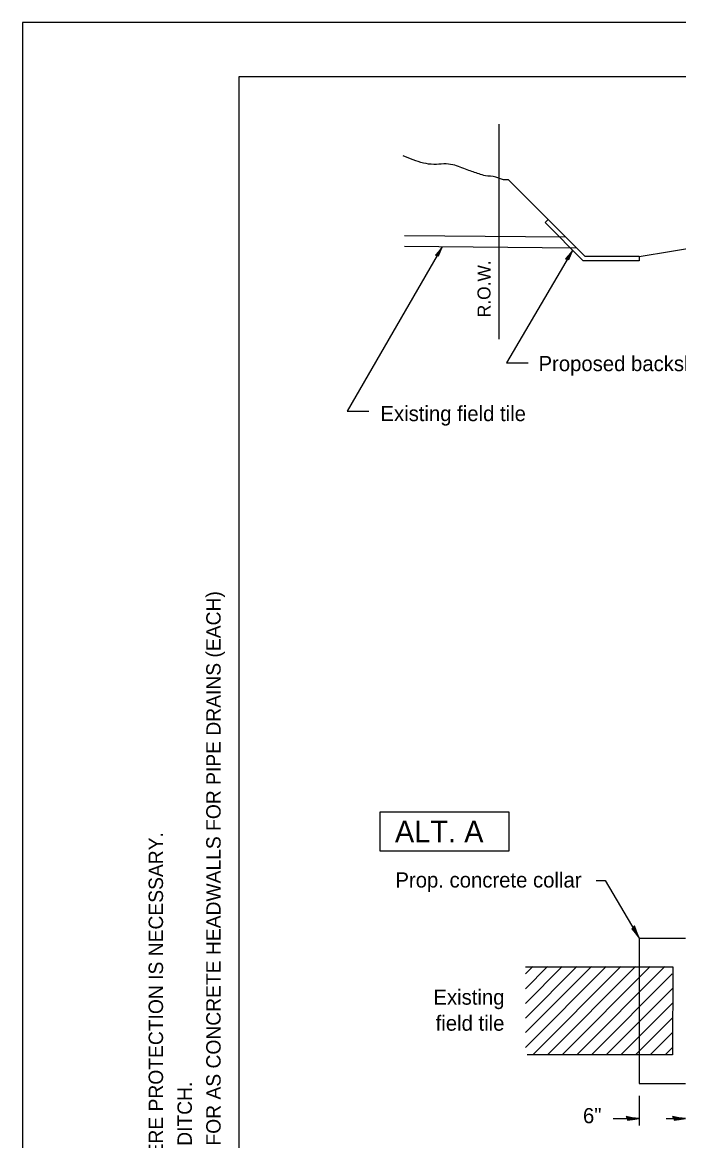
# Model space of a CAD drawing. Extents: x 0 to 2.83, y 0 to 1.83.
# Drawn here: x 0 to 0.505, y 0.974 to 1.833 of the extents above; entities that cross this region are included whole.
import ezdxf

# ---------------------------------------------------------------- set-up
doc = ezdxf.new("R2010")
doc.units = 0
for name, color, linetype in [('Default', 7, 'Continuous'), ('RD_Pr_Roadway_Dimensions', 7, 'Continuous'), ('RD_Pr_Roadway_Notes', 7, 'Continuous'), ('SH_General_Details', 7, 'Continuous'), ('SH_Printer_Plotting_Border', 7, 'Continuous')]:
    doc.layers.add(name, color=color, linetype=linetype)

msp = doc.modelspace()

# ---------------------------------------------------------------- linework, layer by layer
at = {"layer": 'Default'}
for p, q in [((0.47417, 1.1295), (0.50996, 1.1295)), ((0.47417, 1.1295), (0.47417, 1.01777)), ((0.47417, 1.01777), (0.50996, 1.01777))]:
    msp.add_line(p, q, dxfattribs=at)
at = {"layer": 'RD_Pr_Roadway_Dimensions'}
for p, q in [((0.47417, 1.00821), (0.47417, 0.98531)), ((0.45431, 0.99071), (0.47417, 0.99071)), ((0.49509, 0.99071), (0.50996, 0.99071))]:
    msp.add_line(p, q, dxfattribs=at)
for points in [[(0.46499, 0.99084), (0.4653, 0.98947), (0.46917, 0.99006), (0.47417, 0.99071), (0.46884, 0.99144), (0.46417, 0.99226), (0.46499, 0.99084), (0.4654, 0.98994), (0.47081, 0.99071), (0.46489, 0.99175), (0.46577, 0.99059), (0.46826, 0.99075), (0.46587, 0.99111)], [(0.50078, 0.99084), (0.50109, 0.98947), (0.50496, 0.99006), (0.50996, 0.99071), (0.50463, 0.99144), (0.49996, 0.99226), (0.50078, 0.99084), (0.50119, 0.98994), (0.5066, 0.99071), (0.50068, 0.99175), (0.50156, 0.99059), (0.50405, 0.99075), (0.50165, 0.99111)]]:
    msp.add_lwpolyline(points, dxfattribs=at)
at = {"layer": 'RD_Pr_Roadway_Notes'}
for p, q in [((0.32289, 1.66084), (0.2497, 1.53458)), ((0.42298, 1.65806), (0.37235, 1.57176)), ((0.37235, 1.57176), (0.38902, 1.57176)), ((0.2497, 1.53458), (0.26636, 1.53458)), ((0.44121, 1.17374), (0.44813, 1.17374)), ((0.44813, 1.17374), (0.47417, 1.1295))]:
    msp.add_line(p, q, dxfattribs=at)
for points in [[(0.31897, 1.65427), (0.32008, 1.65392), (0.32127, 1.65697), (0.32289, 1.66084), (0.32014, 1.6573), (0.3176, 1.65427), (0.31897, 1.65427), (0.31979, 1.65419), (0.32149, 1.65842), (0.31827, 1.65458), (0.31948, 1.65473), (0.3204, 1.65659), (0.31914, 1.65502)], [(0.41906, 1.65149), (0.42018, 1.65114), (0.42137, 1.65419), (0.42298, 1.65806), (0.42024, 1.65452), (0.4177, 1.65149), (0.41906, 1.65149), (0.41989, 1.65141), (0.42158, 1.65564), (0.41837, 1.6518), (0.41957, 1.65195), (0.42049, 1.65381), (0.41923, 1.65224)], [(0.46976, 1.13755), (0.46872, 1.13661), (0.47115, 1.13353), (0.47417, 1.1295), (0.47218, 1.13449), (0.47059, 1.13896), (0.46976, 1.13755), (0.46918, 1.13675), (0.47252, 1.13242), (0.47051, 1.13808), (0.46993, 1.13675), (0.47129, 1.13466), (0.47043, 1.13692)]]:
    msp.add_lwpolyline(points, dxfattribs=at)
msp.add_lwpolyline([(0.275, 1.22641), (0.37409, 1.22641), (0.37409, 1.19625), (0.275, 1.19625)], close=True, dxfattribs=at)
at = {"layer": 'SH_General_Details'}
for p, q in [((-0.00001, 1.83333), (-0.00001, 0)), ((2.83333, 1.83333), (-0.00001, 1.83333)), ((0.36655, 1.58987), (0.36655, 1.75497)), ((0.43269, 1.65335), (0.37376, 1.71228)), ((0.40185, 1.67948), (0.4042, 1.68184)), ((0.43131, 1.65002), (0.40185, 1.67948)), ((0.40185, 1.67948), (0.40185, 1.67948)), ((0.47436, 1.65335), (0.62436, 1.67835)), ((0.41777, 1.66828), (0.29386, 1.66931)), ((0.42617, 1.65987), (0.29379, 1.66098)), ((0.47436, 1.65335), (0.43269, 1.65335)), ((0.47436, 1.65335), (0.47436, 1.65002)), ((0.47436, 1.65002), (0.43131, 1.65002)), ((0.38696, 1.10751), (0.50026, 1.10751)), ((0.43757, 1.03976), (0.4997, 1.10188)), ((0.50026, 1.10751), (0.5, 1.03976)), ((0.44884, 1.03976), (0.5002, 1.09111)), ((0.46011, 1.03976), (0.50016, 1.0798)), ((0.47138, 1.03976), (0.50011, 1.06848)), ((0.48266, 1.03976), (0.50007, 1.05717)), ((0.5, 1.03976), (0.38815, 1.03976))]:
    msp.add_line(p, q, dxfattribs=at)
msp.add_lwpolyline([(0.16666, 1.79167), (2.79166, 1.79167), (2.79166, 0.04167), (0.16666, 0.04167)], close=True, dxfattribs=at)
for points in [[(0.36655, 1.69403), (0.36655, 1.75497)], [(0.36655, 1.67737), (0.36655, 1.6857)], [(0.36655, 1.6607), (0.36655, 1.66903)], [(0.36655, 1.58987), (0.36655, 1.65237)], [(0.38696, 1.04548), (0.44896, 1.10752)], [(0.38696, 1.05681), (0.43769, 1.10752)], [(0.38696, 1.06804), (0.42642, 1.10752)], [(0.38696, 1.07933), (0.41514, 1.10752)], [(0.38696, 1.09059), (0.40387, 1.10752)], [(0.38696, 1.10188), (0.3926, 1.10752)], [(0.39253, 1.03976), (0.46023, 1.10752)], [(0.4038, 1.03976), (0.47151, 1.10752)], [(0.41506, 1.03976), (0.48278, 1.10752)], [(0.4263, 1.03976), (0.49406, 1.10752)], [(0.4942, 1.03975), (0.50018, 1.04573)]]:
    msp.add_lwpolyline(points, dxfattribs=at)
msp.add_spline([(0.37376, 1.71228), (0.36991, 1.71235), (0.364, 1.71444), (0.35601, 1.71548), (0.35114, 1.71687), (0.34211, 1.72), (0.33099, 1.72382), (0.32403, 1.72451), (0.31639, 1.72417), (0.30839, 1.72521), (0.29276, 1.73077)], degree=3, dxfattribs=at)
at = {"layer": 'SH_Printer_Plotting_Border'}
msp.add_lwpolyline([(-0.00001, 0), (2.83333, 0), (2.83333, 1.83333), (-0.00001, 1.83333)], close=True, dxfattribs=at)

# ---------------------------------------------------------------- texts
at = {"layer": 'RD_Pr_Roadway_Dimensions'}
msp.add_text('6"', height=0.011667, dxfattribs=at).set_placement((0.43105, 0.98717))
at = {"layer": 'RD_Pr_Roadway_Notes'}
for s, height, p in [('Proposed backslope outlet', 0.0116667, (0.39688, 1.56524)), ('Existing field tile', 0.0116667, (0.27535, 1.52682)), ('ALT. A', 0.016667, (0.28645, 1.203)), ('Prop. concrete collar', 0.0116667, (0.28685, 1.16834)), ('Existing', 0.011667, (0.31608, 1.07828)), ('field tile', 0.011667, (0.31778, 1.05828))]:
    msp.add_text(s, height=height, dxfattribs=at).set_placement(p)
for s, p in [('STORM SEWERS, SPECIAL HEADWALLS- ACCORDING TO SECTION 601.05 WHICH ALLOWS C.I.P. OR PRECAST- PAID FOR AS CONCRETE HEADWALLS FOR PIPE DRAINS (EACH)', (0.15245, 0.12927)), ('STORM SEWERS PROTECTED, CLASS A- TILE WITHIN R.O.W., CROSSING UNDER ROADWAY AND UNDER DITCH WHERE PROTECTION IS NECESSARY.', (0.10816, 0.12927)), ("STORM SEWERS, SPECIAL- TILE WITHIN R.O.W., THAT DOESN'T REQUIRE PROTECTION AND DOESN'T OUTLET INTO DITCH.", (0.13031, 0.12927))]:
    msp.add_text(s, height=0.01107125, rotation=90, dxfattribs=at).set_placement(p)
at = {"layer": 'SH_General_Details'}
msp.add_text('R.O.W.', height=0.01, rotation=90, dxfattribs=at).set_placement((0.35995, 1.60664))

doc.saveas('drawing.dxf')
